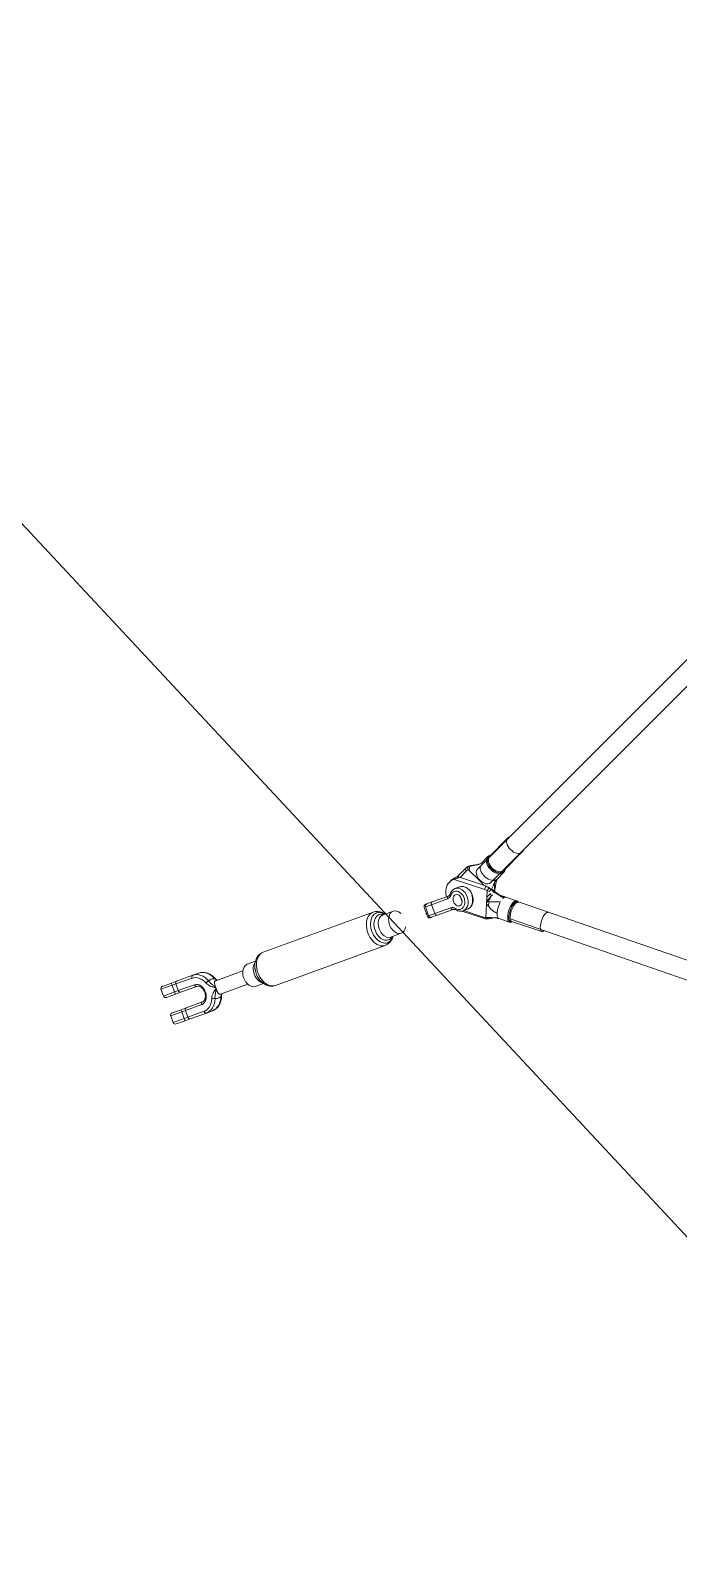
# Model space of a CAD drawing. Header units: millimetres. Extents: x -71377 to 516042, y -145869 to 441446.
# Drawn here: x 212327 to 212877, y 136242 to 137527 of the extents above; entities that cross this region are included whole.
import ezdxf

# ---------------------------------------------------------------- set-up
doc = ezdxf.new("R2010")
doc.units = ezdxf.units.MM
doc.header["$LTSCALE"] = 1000
doc.linetypes.add('_점선_M_', pattern=[3, 1.5, -1.5])
for name, color, linetype, lineweight in [('04', 4, 'Continuous', 5), ('09_HID', 9, '_점선_M_', 5), ('A-fnsh', 5, 'Continuous', 5), ('조경라인_dwg', 8, 'Continuous', 5)]:
    doc.layers.add(name, color=color, linetype=linetype, lineweight=lineweight)

# ---------------------------------------------------------------- blocks, each defined once
blk = doc.blocks.new('조경라인_dwg_A$C4b4f5580-7862184-지반층 배치도')
at = {"layer": '04'}
for p, q in [((-4204.7, -2067.6), (-4400.1, -2263)), ((-4388.8, -2274.3), (-4193.4, -2078.9)), ((-4374.3, -2236.5), (-4389.6, -2252.1)), ((-4391.3, -2252.4), (-4396.7, -2257.9)), ((-4377.5, -2264), (-4362.2, -2248.4)), ((-4422, -2272.2), (-4423.8, -2274.1)), ((-4394, -2280.3), (-4420, -2271.7)), ((-4410, -2262.2), (-4417.3, -2269.6)), ((-4392.4, -2277.4), (-4416.2, -2269.6)), ((-4409.5, -2264.5), (-4414.9, -2270)), ((-4383.1, -2271.2), (-4377.7, -2265.7)), ((-4415.3, -2278.1), (-4419.2, -2279.5)), ((-4392.3, -2289.8), (-4387.4, -2284.9)), ((-4389.6, -2284.2), (-4392.1, -2286.7)), ((-4367.1, -2289.8), (-4376.2, -2286.8)), ((-4488.6, -2299.5), (-4581.8, -2333.4)), ((-4471.6, -2298.6), (-4480.6, -2301.9)), ((-4439.1, -2293.2), (-4425.4, -2288.2)), ((-4422.7, -2295.7), (-4436.4, -2300.7)), ((-4413.4, -2298.6), (-4395.1, -2304.7)), ((-4412.3, -2298.3), (-4408.5, -2296.9)), ((-4395.4, -2303.7), (-4412, -2298.2)), ((-4390.6, -2290.8), (-4390.8, -2294.3)), ((-4073.4, -2391.7), (-4366.2, -2290.4)), ((-4382.1, -2304.9), (-4373, -2307.9)), ((-4371.6, -2305.5), (-4078.7, -2406.8)), ((-4371.2, -2307.4), (-4345.5, -2315.9)), ((-4473.7, -2320.7), (-4464.8, -2317.4)), ((-4571.5, -2361.6), (-4478.3, -2327.7)), ((-4599.1, -2349.2), (-4622.1, -2357.6)), ((-4588.4, -2341.1), (-4595.3, -2343.6)), ((-4588.8, -2346.3), (-4588.8, -2347.2)), ((-4642.1, -2355.4), (-4655.8, -2360.3)), ((-4618, -2368.9), (-4594.9, -2360.5)), ((-4588.5, -2362.4), (-4581.5, -2359.9)), ((-4585.7, -2355.5), (-4585.2, -2356.2)), ((-4633.9, -2377.9), (-4647.6, -2382.9)), ((-4645.6, -2388.5), (-4631.9, -2383.5))]:
    blk.add_line(p, q, dxfattribs=at)
at = {"layer": '04', "flags": 128}
for points in [[(-4407.8, -2263.5), (-4398.2, -2273), (-4394.5, -2276.8)], [(-4424.8, -2285.8), (-4438.5, -2290.8), (-4443.1, -2292.5)], [(-4391.8, -2281.4), (-4392.5, -2292.7), (-4393.1, -2304)], [(-4441.5, -2302.6), (-4436.4, -2300.7), (-4439.1, -2293.2), (-4444.3, -2295), (-4441.5, -2302.6)], [(-4439, -2303.8), (-4434.4, -2302.1), (-4420.7, -2297.1)], [(-4636.5, -2351.2), (-4641.6, -2353), (-4655.2, -2358), (-4659.7, -2359.6), (-4667.3, -2362.4)], [(-4659, -2361.5), (-4668.5, -2364.9), (-4666.4, -2370.6), (-4657, -2367.1), (-4659, -2361.5), (-4657.3, -2360.9), (-4655.8, -2360.3), (-4653.8, -2366), (-4640.1, -2361)], [(-4638.1, -2362.4), (-4651.8, -2367.4), (-4656.3, -2369), (-4663.8, -2371.8)], [(-4659.1, -2384.9), (-4651.5, -2382.2), (-4647, -2380.5), (-4633.4, -2375.6)], [(-4657, -2367.1), (-4655.3, -2366.5), (-4653.8, -2366)], [(-4648.8, -2389.7), (-4647.1, -2389.1), (-4645.6, -2388.5), (-4647.6, -2382.9), (-4649.1, -2383.4), (-4650.8, -2384.1), (-4660.2, -2387.5), (-4658.2, -2393.1), (-4648.8, -2389.7), (-4650.8, -2384.1)], [(-4624.8, -2383.1), (-4629.9, -2385), (-4643.6, -2389.9), (-4648.1, -2391.6), (-4655.6, -2394.3)]]:
    blk.add_lwpolyline(points, dxfattribs=at)
at = {"layer": '04'}
for centre, start, end in [((-4442.4, -2294.4), 109.9757, 199.9968), ((-4439.6, -2301.9), 199.9994, 290.0042), ((-4666.6, -2364.2), 109.998, 199.9914), ((-4664.5, -2369.9), 200.0113, 289.9893), ((-4658.4, -2386.8), 109.9856, 199.9993), ((-4656.3, -2392.4), 200.0001, 290.0017)]:
    blk.add_arc(centre, 2, start, end, dxfattribs=at)
for centre, major_axis, ratio, start_param, end_param in [((-4368.2, -2242.5), (-6.07, 5.96), 0.656117, 5.932675, 6.277174), ((-4368.2, -2242.5), (-6.07, 5.96), 0.656117, 0.000035, 3.135581), ((-4368.2, -2242.5), (-6.07, 5.96), 0.656117, 3.141628, 3.480239), ((-4405.7, -2262.3), (-0.09, 2), 0.650182, 0.468663, 2.004274), ((-4405.5, -2262.1), (-0.34, 1.97), 0.466077, 6.283181, 6.667747), ((-4384.5, -2259), (-6.78, 6.66), 0.656117, 0.000035, 1.564785), ((-4384, -2258.5), (-6.42, 6.31), 0.656117, 6.277174, 7.84797), ((-4383.6, -2258.1), (-6.07, 5.96), 0.656117, 0.000035, 3.135581), ((-4384, -2258.5), (-6.42, 6.31), 0.656117, 5.948432, 6.277174), ((-4411.5, -2286.4), (-12.4, 12.4), 0.754646, 6.283169, 7.205191), ((-4411.5, -2286.4), (-12.4, 12.4), 0.754646, 5.944989, 6.283169), ((-4409.6, -2284.6), (-12.4, 12.4), 0.754646, 5.944989, 6.283169), ((-4408.6, -2263.6), (-1.43, 1.4), 0.656117, 0.000035, 0.779387), ((-4408.6, -2263.6), (-1.43, 1.4), 0.656117, 0.779387, 1.564785), ((-4394.4, -2268.7), (-5.66, 5.66), 0.656132, 0, 3.141593), ((-4396.6, -2282), (-3.42, 9.4), 0.7354, 6.036417, 6.130835), ((-4389.9, -2264.5), (-6.78, 6.66), 0.656117, 0.575152, 1.265897), ((-4389.9, -2264.5), (-6.78, 6.66), 0.656117, 1.265897, 1.564785), ((-4389.9, -2264.5), (-6.78, 6.66), 0.656117, 1.564785, 1.863673), ((-4389.9, -2264.5), (-6.78, 6.66), 0.656117, 1.863673, 2.554418), ((-4384.5, -2259), (-6.78, 6.66), 0.656117, 1.564785, 3.135581), ((-4384, -2258.5), (-6.42, 6.31), 0.656117, 1.564785, 3.135581), ((-4389.9, -2264.5), (-6.78, 6.66), 0.656117, 2.554418, 2.641653), ((-4389.9, -2264.5), (-6.78, 6.66), 0.656117, 2.641653, 2.910871), ((-4389.9, -2264.5), (-6.78, 6.66), 0.656117, 2.910871, 3.085523), ((-4389.9, -2264.5), (-6.78, 6.66), 0.656117, 3.085523, 3.135581), ((-4384, -2258.5), (-6.42, 6.31), 0.656117, 3.135581, 3.476509), ((-4424.2, -2287.7), (-0.68, 1.88), 0.677633, 0.785398, 1.570796), ((-4424.2, -2287.7), (-0.68, 1.88), 0.677633, 0, 0.785398), ((-4427.8, -2281.6), (-2.39, 6.58), 0.7354, 3.141593, 3.889177), ((-4421.5, -2284.8), (-1.9, 0.63), 0.496931, 6.283073, 7.29433), ((-4417, -2289.4), (-2.74, 7.52), 0.7354, 2.394008, 7.03077), ((-4417, -2289.4), (-1.71, 4.7), 0.7354, 0, 3.141593), ((-4415.7, -2288.9), (-3.42, 9.4), 0.7354, 4.712389, 6.283139), ((-4417, -2289.4), (-1.71, 4.7), 0.7354, 3.141593, 6.283185), ((-4410.6, -2287.1), (-1.71, 4.7), 0.7354, 1.171637, 1.969955), ((-4415.7, -2288.9), (-3.42, 9.4), 0.7354, 3.141639, 4.712389), ((-4411.9, -2287.5), (-3.42, 9.4), 0.7354, 3.141639, 4.712389), ((-4393.1, -2279.3), (0.63, 1.9), 0.364555, 1.411331, 2.196729), ((-4393.1, -2279.3), (0.63, 1.9), 0.364555, 0.625932, 1.411331), ((-4393.1, -2279.3), (0.63, 1.9), 0.364555, 0, 0.625932), ((-4396.6, -2282), (-3.42, 9.4), 0.7354, 3.271864, 3.934826), ((-4389.5, -2281.6), (1.48, 1.34), 0.118666, 0.728676, 2.264287), ((-4388.7, -2283.3), (-1.43, 1.4), 0.656117, 1.564785, 2.350183), ((-4388.7, -2283.3), (-1.43, 1.4), 0.656117, 2.350183, 2.961484), ((-4389.3, -2281.4), (1.25, 1.56), 0.065439, 5.573888, 6.283088), ((-4387.4, -2280.3), (-2, 0.06), 0.645489, 1.530171, 1.72933), ((-4387.4, -2280.3), (-2, 0.06), 0.645489, 2.241588, 2.664187), ((-4387.2, -2280.1), (-1.98, 0.31), 0.461384, 2.748717, 3.14164), ((-4379.1, -2295.9), (2.97, 9.02), 0.364555, 0.132004, 0.401221), ((-4379.1, -2295.9), (2.97, 9.02), 0.364555, 0.044769, 0.132004), ((-4379.1, -2295.9), (2.97, 9.02), 0.364555, 0.00005, 0.044769), ((-4483.5, -2313.6), (-5.1, 14.1), 0.677633, 0, 3.141593), ((-4481, -2312.7), (-4.6, 12.7), 0.677633, 5.543665, 6.283185), ((-4468.2, -2308), (-3.42, 9.4), 0.677633, 0, 3.141593), ((-4468.2, -2308), (-3.42, 9.4), 0.677633, 5.355885, 6.283185), ((-4437.8, -2292.7), (-0.68, 1.88), 0.677633, 0.785398, 1.570796), ((-4437.8, -2292.7), (-0.68, 1.88), 0.677633, 0, 0.785398), ((-4420.3, -2302.3), (-2.39, 6.58), 0.7354, 5.535601, 6.283185), ((-4421.4, -2295.2), (-0.68, 1.88), 0.677633, 1.570796, 2.356194), ((-4421.4, -2295.2), (-0.68, 1.88), 0.677633, 2.356194, 3.141593), ((-4417.5, -2295.8), (1.05, 1.7), 0.496931, 2.130448, 3.141705), ((-4379.1, -2295.9), (2.97, 9.02), 0.364555, 1.897841, 2.196729), ((-4379.1, -2295.9), (2.97, 9.02), 0.364555, 1.207096, 1.897841), ((-4379.1, -2295.9), (2.97, 9.02), 0.364555, 0.575874, 0.625932), ((-4379.1, -2295.9), (2.97, 9.02), 0.364555, 0.401221, 0.575874), ((-4370.1, -2298.9), (2.97, 9.02), 0.364555, 0.625932, 2.196729), ((-4369.3, -2299.1), (2.82, 8.55), 0.364555, 0.625932, 2.196729), ((-4368.5, -2299.4), (2.66, 8.07), 0.364555, 0.625932, 3.141593), ((-4370.1, -2298.9), (2.97, 9.02), 0.364555, 0, 0.625932), ((-4369.3, -2299.1), (2.82, 8.55), 0.364555, 5.948244, 6.909118), ((-4368.5, -2299.4), (2.66, 8.07), 0.364555, 0, 0.625932), ((-4342.9, -2307.8), (2.66, 8.07), 0.364555, 0, 0.625932), ((-4481, -2312.7), (-4.6, 12.7), 0.677633, 0, 3.141593), ((-4479.6, -2312.2), (-3.9, 10.8), 0.677633, 0, 3.141593), ((-4477.1, -2311.3), (-3.42, 9.4), 0.677633, 0, 3.141593), ((-4479.6, -2312.2), (-3.9, 10.8), 0.677633, 5.772191, 6.283185), ((-4468.2, -2308), (-3.42, 9.4), 0.677633, 3.141593, 4.068893), ((-4435.1, -2300.2), (-0.68, 1.88), 0.677633, 1.570796, 2.356194), ((-4435.1, -2300.2), (-0.68, 1.88), 0.677633, 2.356194, 3.141593), ((-4394.5, -2302.8), (0.63, 1.9), 0.364555, 2.196729, 2.982127), ((-4394.5, -2302.8), (0.63, 1.9), 0.364555, 2.982127, 3.141593), ((-4390.8, -2303.1), (-0.35, 1.97), 0.683053, 1.985374, 3.141619), ((-4379.1, -2295.9), (2.97, 9.02), 0.364555, 2.196729, 2.495617), ((-4379.1, -2295.9), (2.97, 9.02), 0.364555, 2.495617, 3.141525), ((-4370.1, -2298.9), (2.97, 9.02), 0.364555, 2.196729, 3.141593), ((-4369.3, -2299.1), (2.82, 8.55), 0.364555, 2.196729, 3.476266), ((-4342.9, -2307.8), (2.66, 8.07), 0.364555, 0.625932, 3.141593), ((-4481, -2312.7), (-4.6, 12.7), 0.677633, 3.141593, 3.881113), ((-4479.6, -2312.2), (-3.9, 10.8), 0.677633, 3.141593, 3.652587), ((-4342.9, -2307.8), (2.66, 8.07), 0.364555, 3.141593, 3.707299), ((-4576.7, -2347.5), (-5.1, 14.1), 0.677633, 0, 3.141593), ((-4630.7, -2367.1), (-5.8, 16), 0.7354, 5.196894, 6.283185), ((-4591.9, -2353), (-3.42, 9.4), 0.677633, 0, 3.141593), ((-4583, -2349.8), (-3.42, 9.4), 0.677633, 0.398195, 2.743398), ((-4579.1, -2348.4), (-4.6, 12.7), 0.677633, 1.171997, 1.969595), ((-4580.5, -2348.9), (-3.9, 10.8), 0.677633, 1.171997, 1.969595), ((-4659, -2361.5), (-0.68, 1.88), 0.003045, 4.712389, 6.283185), ((-4654.6, -2359.9), (-0.68, 1.88), 0.677633, 0.785398, 1.570796), ((-4654.6, -2359.9), (-0.68, 1.88), 0.677633, 0, 0.785398), ((-4640.9, -2354.9), (-0.68, 1.88), 0.677633, 0.785398, 1.570796), ((-4640.9, -2354.9), (-0.68, 1.88), 0.677633, 0, 0.785398), ((-4637, -2369.5), (-5.1, 14.1), 0.7354, 5.196894, 6.283185), ((-4635.7, -2369), (-5.8, 16), 0.7354, 5.196894, 6.283185), ((-4637, -2369.5), (-3.08, 8.46), 0.7354, 3.141593, 6.283185), ((-4638.8, -2360.5), (-0.68, 1.88), 0.677633, 1.570796, 2.356194), ((-4638.8, -2360.5), (-0.68, 1.88), 0.677633, 2.356194, 3.141593), ((-4629, -2359.1), (1.51, 1.32), 0.315622, 0.684058, 2.254854), ((-4623.9, -2357.2), (1.51, 1.32), 0.315622, 6.283175, 6.967243), ((-4657, -2367.1), (-0.68, 1.88), 0.003045, 3.141593, 4.712389), ((-4652.5, -2365.5), (-0.68, 1.88), 0.677633, 1.570796, 2.356194), ((-4652.5, -2365.5), (-0.68, 1.88), 0.677633, 2.356194, 3.141593), ((-4632.7, -2377.4), (-0.68, 1.88), 0.677633, 0.785398, 1.570796), ((-4632.7, -2377.4), (-0.68, 1.88), 0.677633, 0, 0.785398), ((-4637, -2369.5), (-5.1, 14.1), 0.7354, 3.141593, 4.227884), ((-4635.7, -2369), (-5.8, 16), 0.7354, 3.141593, 4.227884), ((-4624.2, -2372.2), (-2, 0.04), 0.315622, 0.886738, 2.457535), ((-4630.7, -2367.1), (-5.8, 16), 0.7354, 3.141593, 4.227884), ((-4619.1, -2370.4), (-2, 0.04), 0.315622, 2.457535, 3.141603), ((-4650.8, -2384.1), (-0.68, 1.88), 0.003045, 4.712389, 6.283185), ((-4648.8, -2389.7), (-0.68, 1.88), 0.003045, 3.141593, 4.712389), ((-4646.4, -2382.4), (-0.68, 1.88), 0.677633, 0.785398, 1.570796), ((-4646.4, -2382.4), (-0.68, 1.88), 0.677633, 0, 0.785398), ((-4644.3, -2388.1), (-0.68, 1.88), 0.677633, 1.570796, 2.356194), ((-4644.3, -2388.1), (-0.68, 1.88), 0.677633, 2.356194, 3.141593), ((-4630.6, -2383.1), (-0.68, 1.88), 0.677633, 1.570796, 2.356194), ((-4630.6, -2383.1), (-0.68, 1.88), 0.677633, 2.356194, 3.141593)]:
    blk.add_ellipse(centre, major_axis=major_axis, ratio=ratio, start_param=start_param, end_param=end_param, dxfattribs=at)
for points, knots in [([(-4410, -2262.2), (-4409.5, -2261.7), (-4409, -2261.3), (-4407.7, -2260.7), (-4407, -2260.5), (-4406.2, -2260.4)], [0, 0, 0, 0, 0.5, 0.5, 1, 1, 1, 1]), ([(-4407.6, -2260.6), (-4408, -2260.8), (-4408.5, -2261), (-4409.3, -2261.5), (-4409.7, -2261.8), (-4410, -2262.1)], [0, 0, 0, 0, 0.5, 0.5, 1, 1, 1, 1]), ([(-4407.9, -2260.8), (-4407.9, -2260.8), (-4407.9, -2260.9), (-4408.1, -2261.1), (-4408.2, -2261.4), (-4408.3, -2261.7), (-4408.3, -2262.2), (-4408.3, -2262.5), (-4408.1, -2263), (-4408, -2263.2), (-4407.9, -2263.4)], [0, 0, 0, 0, 0.0625, 0.125, 0.25, 0.5, 0.5, 0.75, 0.75, 1, 1, 1, 1]), ([(-4406.1, -2260.3), (-4405.3, -2260.2), (-4404, -2260), (-4402.3, -2259.7), (-4401.1, -2259.4), (-4399.9, -2259.2), (-4398.5, -2258.8), (-4397.5, -2258.4), (-4396.9, -2258.1)], [0, 0, 0, 0, 0.25, 0.375, 0.5, 0.625, 0.75, 1, 1, 1, 1]), ([(-4396.9, -2258.1), (-4397.4, -2258.3), (-4397.8, -2258.5), (-4398.8, -2258.8), (-4399.7, -2259.1), (-4401.1, -2259.3), (-4401.9, -2259.5), (-4402.5, -2259.6), (-4402.9, -2259.6), (-4403.2, -2259.7), (-4403.6, -2259.8), (-4403.8, -2259.8), (-4404.1, -2259.8), (-4404.6, -2259.9), (-4405, -2260), (-4405.4, -2260), (-4405.6, -2260.1), (-4405.8, -2260.1)], [0, 0, 0, 0, 0.1875, 0.1875, 0.375, 0.5, 0.625, 0.625, 0.6875, 0.75, 0.75, 0.78125, 0.8125, 0.875, 0.9375, 0.9375, 1, 1, 1, 1]), ([(-4388.5, -2250.9), (-4389.2, -2251.1), (-4389.8, -2251.3), (-4390.7, -2251.8), (-4391, -2252.1), (-4391.3, -2252.4)], [0, 0, 0, 0, 0.625, 0.625, 1, 1, 1, 1]), ([(-4418.2, -2269.8), (-4417.8, -2269.7), (-4417.2, -2269.5), (-4416.6, -2269.5), (-4416.4, -2269.6), (-4416.2, -2269.6), (-4416.2, -2269.6)], [0, 0, 0, 0, 0.5, 0.75, 0.875, 1, 1, 1, 1]), ([(-4417.7, -2270.9), (-4417.7, -2270.8), (-4417.5, -2270.8), (-4417.2, -2270.7), (-4416.8, -2270.5), (-4416.3, -2270.3), (-4416.1, -2270.1), (-4416, -2270.1)], [0, 0, 0, 0, 0.125, 0.25, 0.5, 0.75, 1, 1, 1, 1]), ([(-4416.2, -2269.6), (-4416, -2269.6), (-4415.8, -2269.8), (-4415.9, -2270), (-4416, -2270.1)], [0, 0, 0, 0, 0.625, 1, 1, 1, 1]), ([(-4384.3, -2272), (-4384.7, -2272.4), (-4385.1, -2273.1), (-4385.7, -2274.4), (-4386, -2275.3), (-4386.3, -2276), (-4386.7, -2276.8), (-4387, -2277.4), (-4387.3, -2278.2), (-4387.7, -2278.9), (-4387.9, -2279.6), (-4388, -2279.9)], [0, 0, 0, 0, 0.25, 0.375, 0.5, 0.5625, 0.625, 0.75, 0.75, 0.875, 1, 1, 1, 1]), ([(-4385.7, -2281), (-4385.7, -2280.5), (-4385.7, -2279.6), (-4385.7, -2277.9), (-4385.7, -2276.2), (-4385.6, -2274.7), (-4385.2, -2273.4), (-4384.7, -2272.5), (-4384.3, -2272)], [0, 0, 0, 0, 0.125, 0.25, 0.5, 0.625, 0.75, 1, 1, 1, 1]), ([(-4383.2, -2271.3), (-4383.3, -2271.4), (-4383.4, -2271.6), (-4383.6, -2271.9), (-4383.7, -2272.2), (-4383.9, -2272.8), (-4384, -2273.3), (-4384.2, -2273.8), (-4384.4, -2274.6), (-4384.6, -2276), (-4384.9, -2278), (-4385.1, -2279.6), (-4385.3, -2280.4)], [0, 0, 0, 0, 0.0625, 0.0625, 0.125, 0.1875, 0.25, 0.3125, 0.375, 0.5, 0.75, 1, 1, 1, 1]), ([(-4377.7, -2265.7), (-4377.3, -2265.3), (-4377, -2264.9), (-4376.6, -2263.9), (-4376.4, -2263.4), (-4376.3, -2262.9)], [0, 0, 0, 0, 0.5, 0.5, 1, 1, 1, 1]), ([(-4423.4, -2284.1), (-4423.4, -2284.2), (-4423.5, -2284.3), (-4423.5, -2284.5), (-4423.6, -2284.6), (-4423.7, -2284.8), (-4423.8, -2285.1), (-4424.1, -2285.3), (-4424.1, -2285.4), (-4424.3, -2285.5), (-4424.4, -2285.6), (-4424.6, -2285.7), (-4424.7, -2285.8), (-4424.8, -2285.8), (-4424.8, -2285.8)], [0, 0, 0, 0, 0.125, 0.125, 0.25, 0.25, 0.5, 0.5625, 0.625, 0.625, 0.75, 0.90625, 0.90625, 1, 1, 1, 1]), ([(-4419.2, -2279.5), (-4419.5, -2279.7), (-4419.9, -2279.8), (-4420.8, -2280.4), (-4421.3, -2280.8), (-4422.1, -2281.7), (-4422.8, -2282.6), (-4423.2, -2283.6), (-4423.4, -2284.1)], [0, 0, 0, 0, 0.1875, 0.1875, 0.5, 0.5, 0.75, 1, 1, 1, 1]), ([(-4408.5, -2296.9), (-4407.7, -2296.6), (-4407, -2296.2), (-4405.8, -2295.1), (-4404.9, -2294), (-4404.2, -2292.2), (-4403.8, -2290.4), (-4403.7, -2288.6), (-4403.9, -2286.7), (-4404.5, -2284.8), (-4405.3, -2283.1), (-4406.3, -2281.5), (-4407.5, -2280.1), (-4408.9, -2279), (-4410, -2278.5), (-4411, -2278), (-4412.1, -2277.8), (-4413.2, -2277.7), (-4414.3, -2277.8), (-4414.8, -2277.9), (-4415.3, -2278.1)], [0, 0, 0, 0, 0.09375, 0.09375, 0.1875, 0.25, 0.3125, 0.375, 0.4375, 0.5, 0.5625, 0.625, 0.6875, 0.75, 0.8125, 0.8125, 0.875, 0.9375, 0.9375, 1, 1, 1, 1]), ([(-4393, -2277.7), (-4392.4, -2277.8), (-4391.9, -2278), (-4391, -2278.5), (-4390.5, -2278.8), (-4390, -2279.1)], [0, 0, 0, 0, 0.5, 0.5, 1, 1, 1, 1]), ([(-4393, -2277.7), (-4392.1, -2277.9), (-4391.3, -2278.3), (-4389.8, -2279.2), (-4389.1, -2279.8), (-4388.4, -2280.4)], [0, 0, 0, 0, 0.5, 0.5, 1, 1, 1, 1]), ([(-4393, -2277.7), (-4392.4, -2277.8), (-4391.9, -2278), (-4391, -2278.5), (-4390.5, -2278.8), (-4390, -2279.1)], [0, 0, 0, 0, 0.5, 0.5, 1, 1, 1, 1]), ([(-4392.3, -2291), (-4391.9, -2290.7), (-4391.5, -2290.5), (-4390.8, -2289.8), (-4390.1, -2289.1), (-4389.3, -2287.8), (-4389, -2286.8), (-4388.8, -2286.3)], [0, 0, 0, 0, 0.25, 0.25, 0.5, 0.75, 1, 1, 1, 1]), ([(-4390, -2279.1), (-4390.1, -2279.1), (-4390.1, -2279.2), (-4390.3, -2279.3), (-4390.6, -2279.6), (-4390.8, -2279.9), (-4391.1, -2280.3), (-4391.3, -2280.5), (-4391.5, -2281), (-4391.7, -2281.2), (-4391.8, -2281.3)], [0, 0, 0, 0, 0.0625, 0.125, 0.25, 0.5, 0.5, 0.75, 0.75, 1, 1, 1, 1]), ([(-4390, -2279.1), (-4390, -2279.1), (-4389.9, -2279), (-4389.9, -2278.9), (-4389.7, -2278.8), (-4389.7, -2278.8), (-4389.7, -2278.8)], [0, 0, 0, 0, 0.125, 0.25, 0.5, 1, 1, 1, 1]), ([(-4388.3, -2280.3), (-4387.9, -2280.7), (-4386.9, -2281.4), (-4385.1, -2282.8), (-4383.8, -2283.8), (-4382, -2285), (-4380.2, -2286.2), (-4378.6, -2286.9), (-4377.7, -2287.1)], [0, 0, 0, 0, 0.125, 0.25, 0.5, 0.5, 0.75, 1, 1, 1, 1]), ([(-4383.1, -2283.8), (-4383.6, -2283.5), (-4384.2, -2283), (-4384.8, -2282.5), (-4385.2, -2282.2), (-4385.6, -2281.9), (-4385.9, -2281.6), (-4386.1, -2281.5), (-4386.4, -2281.2), (-4386.7, -2281), (-4387.1, -2280.7), (-4387.3, -2280.5), (-4387.7, -2280.2), (-4387.9, -2280), (-4388.1, -2279.9)], [0, 0, 0, 0, 0.25, 0.375, 0.375, 0.5, 0.578125, 0.578125, 0.625, 0.75, 0.75, 0.875, 0.875, 1, 1, 1, 1]), ([(-4376.2, -2286.8), (-4376.4, -2286.8), (-4376.6, -2286.7), (-4377.1, -2286.5), (-4377.2, -2286.5), (-4377.5, -2286.4), (-4377.8, -2286.3), (-4378.2, -2286.1), (-4378.6, -2286), (-4379.2, -2285.8), (-4379.6, -2285.6), (-4380.6, -2285.2), (-4381.3, -2284.9), (-4382.1, -2284.5), (-4382.6, -2284.1), (-4382.9, -2284), (-4383.1, -2283.8)], [0, 0, 0, 0, 0.140625, 0.140625, 0.1875, 0.1875, 0.25, 0.3125, 0.375, 0.375, 0.5625, 0.5625, 0.75, 0.875, 0.875, 1, 1, 1, 1]), ([(-4377.7, -2287.1), (-4378.1, -2287), (-4379, -2286.7), (-4380.3, -2286), (-4381.2, -2285.3), (-4382, -2284.7), (-4382.5, -2284.3), (-4382.9, -2283.9)], [0, 0, 0, 0, 0.25, 0.5, 0.75, 0.75, 1, 1, 1, 1]), ([(-4478.6, -2301.1), (-4479.5, -2300.5), (-4480.5, -2299.9), (-4482.2, -2299.3), (-4482.8, -2299.2), (-4484.5, -2298.9), (-4485.6, -2298.8), (-4487.3, -2299.1), (-4488, -2299.2), (-4488.6, -2299.5)], [0, 0, 0, 0, 0.3125, 0.3125, 0.5, 0.5, 0.8125, 0.8125, 1, 1, 1, 1]), ([(-4444.2, -2292.9), (-4444.4, -2293), (-4444.6, -2293.1), (-4445, -2293.4), (-4445.1, -2293.6), (-4445.4, -2294.1), (-4445.4, -2294.6), (-4445.2, -2295.4), (-4445.2, -2295.7), (-4445, -2296.3), (-4444.7, -2297), (-4444.5, -2297.7), (-4444.2, -2298.4), (-4444, -2298.8), (-4443.8, -2299.5), (-4443.6, -2300.1), (-4443.3, -2300.8), (-4443.1, -2301.5), (-4442.9, -2302), (-4442.7, -2302.6), (-4442.4, -2303.2), (-4442.1, -2303.6), (-4441.8, -2303.9), (-4441.4, -2304.2), (-4441, -2304.3), (-4440.6, -2304.3), (-4440.3, -2304.2), (-4440.1, -2304.2)], [0, 0, 0, 0, 0.0625, 0.0625, 0.125, 0.125, 0.25, 0.25, 0.3125, 0.3125, 0.375, 0.4375, 0.4375, 0.5, 0.5, 0.5625, 0.59375, 0.625, 0.6875, 0.6875, 0.75, 0.8125, 0.8125, 0.875, 0.9375, 0.9375, 1, 1, 1, 1]), ([(-4444.2, -2292.9), (-4444.3, -2292.9), (-4444.4, -2293), (-4444.4, -2293.3), (-4444.3, -2293.5), (-4444.2, -2293.5)], [0, 0, 0, 0, 0.375, 0.75, 1, 1, 1, 1]), ([(-4443.1, -2292.5), (-4443.3, -2292.5), (-4443.5, -2292.6), (-4443.9, -2292.8), (-4444.1, -2292.8), (-4444.2, -2292.9)], [0, 0, 0, 0, 0.5, 0.5, 1, 1, 1, 1]), ([(-4420.7, -2297.1), (-4420.6, -2297.1), (-4420.3, -2297), (-4420, -2297), (-4419.6, -2297.1), (-4419.2, -2297.1), (-4418.8, -2297.4), (-4418.5, -2297.5)], [0, 0, 0, 0, 0.25, 0.5, 0.5, 0.75, 1, 1, 1, 1]), ([(-4418.5, -2297.5), (-4418.1, -2297.8), (-4417, -2298.3), (-4415.7, -2298.6), (-4414.6, -2298.7), (-4413.6, -2298.7), (-4412.8, -2298.5), (-4412.3, -2298.3)], [0, 0, 0, 0, 0.25, 0.5, 0.625, 0.75, 1, 1, 1, 1]), ([(-4383.6, -2300.3), (-4384.1, -2300.1), (-4384.9, -2299.7), (-4385.9, -2299.2), (-4386.7, -2298.6), (-4387.7, -2297.9), (-4389.7, -2295.8), (-4391, -2294), (-4392.5, -2292.7)], [0, 0, 0, 0, 0.125, 0.1875, 0.25, 0.375, 0.5, 1, 1, 1, 1]), ([(-4365.6, -2291.4), (-4365.7, -2291), (-4366, -2290.6), (-4366.4, -2290.2), (-4366.6, -2290), (-4366.9, -2289.9), (-4367.1, -2289.8)], [0, 0, 0, 0, 0.5625, 0.5625, 0.75, 1, 1, 1, 1]), ([(-4440.5, -2303.7), (-4440.5, -2303.8), (-4440.5, -2303.9), (-4440.4, -2304.1), (-4440.3, -2304.2), (-4440.1, -2304.2), (-4440.1, -2304.2)], [0, 0, 0, 0, 0.375, 0.375, 0.75, 1, 1, 1, 1]), ([(-4440.1, -2304.2), (-4440, -2304.1), (-4439.8, -2304), (-4439.4, -2303.9), (-4439.2, -2303.8), (-4439, -2303.8)], [0, 0, 0, 0, 0.5, 0.5, 1, 1, 1, 1]), ([(-4392.2, -2305.1), (-4392.4, -2305.1), (-4392.7, -2305), (-4393, -2304.5), (-4393.1, -2304.2), (-4393.1, -2304.1)], [0, 0, 0, 0, 0.5, 0.75, 1, 1, 1, 1]), ([(-4384.9, -2304.1), (-4385.2, -2304.2), (-4385.8, -2304.2), (-4386.8, -2304.2), (-4387.9, -2304.2), (-4388.7, -2304.1), (-4389.5, -2304.1), (-4390.5, -2304.1), (-4391.4, -2304.1), (-4391.9, -2304.1)], [0, 0, 0, 0, 0.125, 0.25, 0.375, 0.5625, 0.5625, 0.75, 1, 1, 1, 1]), ([(-4390.5, -2305.1), (-4390, -2305), (-4389.3, -2304.8), (-4388.6, -2304.7), (-4388.3, -2304.6), (-4388.2, -2304.6), (-4387.8, -2304.5), (-4387.6, -2304.5), (-4387, -2304.4), (-4386.2, -2304.3), (-4385.4, -2304.2), (-4384.9, -2304.1)], [0, 0, 0, 0, 0.25, 0.375, 0.375, 0.4375, 0.4375, 0.5625, 0.5625, 0.75, 1, 1, 1, 1]), ([(-4384.9, -2304.1), (-4384.9, -2304.1), (-4384.9, -2304.1), (-4384.8, -2304.1), (-4384.7, -2304.1), (-4384.6, -2304.2), (-4384.4, -2304.2), (-4384.1, -2304.3), (-4383.7, -2304.4), (-4383.3, -2304.5), (-4382.9, -2304.6), (-4382.4, -2304.8), (-4382.1, -2304.9)], [0, 0, 0, 0, 0.125, 0.25, 0.375, 0.46875, 0.46875, 0.625, 0.75, 0.75, 0.875, 1, 1, 1, 1]), ([(-4373, -2307.9), (-4372.7, -2308), (-4372.1, -2308), (-4371.5, -2307.8), (-4371.1, -2307.7), (-4371, -2307.6), (-4370.9, -2307.5)], [0, 0, 0, 0, 0.5, 0.75, 0.875, 1, 1, 1, 1]), ([(-4478.3, -2327.7), (-4477.9, -2327.5), (-4477.5, -2327.3), (-4476.8, -2326.9), (-4476.4, -2326.7), (-4475.3, -2325.9), (-4474.2, -2324.9), (-4473.3, -2323.6), (-4472.4, -2322.1), (-4472, -2321), (-4471.7, -2319.9)], [0, 0, 0, 0, 0.125, 0.125, 0.25, 0.25, 0.5, 0.6875, 0.6875, 1, 1, 1, 1]), ([(-4581.8, -2333.4), (-4582.5, -2333.7), (-4583.2, -2334), (-4584.3, -2334.7), (-4585.2, -2335.4), (-4586.4, -2336.7), (-4587.8, -2338.9), (-4588.6, -2341.5), (-4588.9, -2344.2), (-4588.9, -2345.6), (-4588.8, -2346.3)], [0, 0, 0, 0, 0.15625, 0.15625, 0.25, 0.375, 0.5, 0.75, 0.875, 1, 1, 1, 1]), ([(-4636.5, -2351.2), (-4635, -2350.6), (-4633.5, -2350.4), (-4631, -2350.7), (-4629.1, -2351.1), (-4627.3, -2352), (-4625.5, -2353), (-4624.1, -2354.1), (-4622.8, -2355.4), (-4622.4, -2355.9)], [0, 0, 0, 0, 0.3125, 0.3125, 0.5, 0.6875, 0.6875, 0.875, 1, 1, 1, 1]), ([(-4633.4, -2375.6), (-4633.1, -2375.5), (-4632.9, -2375.4), (-4632.4, -2375.1), (-4632.1, -2374.8), (-4631.7, -2374.3), (-4631.4, -2373.7), (-4631.2, -2373.1), (-4630.9, -2372.2), (-4630.9, -2371.7), (-4630.8, -2370.7), (-4630.8, -2369.6), (-4631.1, -2368.1), (-4631.6, -2366.8), (-4632.1, -2365.9), (-4632.6, -2365.1), (-4632.8, -2364.8), (-4633.4, -2364.1), (-4633.8, -2363.7), (-4634.4, -2363.2), (-4635.1, -2362.7), (-4635.9, -2362.4), (-4636.6, -2362.3), (-4636.9, -2362.2), (-4637.5, -2362.2), (-4637.8, -2362.3), (-4638.1, -2362.4)], [0, 0, 0, 0, 0.0625, 0.0625, 0.125, 0.15625, 0.1875, 0.25, 0.28125, 0.34375, 0.34375, 0.4375, 0.5, 0.5625, 0.625, 0.625, 0.6875, 0.6875, 0.75, 0.75, 0.8125, 0.875, 0.875, 0.9375, 0.9375, 1, 1, 1, 1]), ([(-4621.8, -2363.9), (-4622.2, -2363.7), (-4622.9, -2363.4), (-4624, -2363.1), (-4625.1, -2362.7), (-4626.5, -2362.2), (-4627.6, -2361.7), (-4628.6, -2361), (-4629.3, -2360.5), (-4629.9, -2359.9), (-4630.2, -2359.5)], [0, 0, 0, 0, 0.125, 0.25, 0.375, 0.5, 0.75, 0.75, 0.875, 1, 1, 1, 1]), ([(-4628.1, -2357.8), (-4627.9, -2357.5), (-4627.6, -2357.3), (-4627, -2356.8), (-4626.5, -2356.6), (-4625.4, -2356.2), (-4624.8, -2356), (-4623.8, -2355.9), (-4623.4, -2355.9), (-4623, -2355.9)], [0, 0, 0, 0, 0.1875, 0.1875, 0.5, 0.5, 0.8125, 0.8125, 1, 1, 1, 1]), ([(-4628.1, -2357.8), (-4627.9, -2358), (-4627.5, -2358.5), (-4626.8, -2359.2), (-4626.1, -2359.9), (-4625.4, -2360.5), (-4624.6, -2361.2), (-4623.8, -2362), (-4623, -2362.8), (-4622.4, -2363.3), (-4622.1, -2363.6), (-4622, -2363.8), (-4621.9, -2363.9), (-4621.8, -2363.9), (-4621.8, -2363.9)], [0, 0, 0, 0, 0.125, 0.25, 0.375, 0.5, 0.625, 0.75, 0.875, 0.9375, 0.96875, 0.984375, 0.992188, 1, 1, 1, 1]), ([(-4625.5, -2372.7), (-4625.4, -2372.2), (-4625.4, -2371.4), (-4625.2, -2370.5), (-4624.8, -2369.3), (-4624.3, -2368.1), (-4623.3, -2366.4), (-4622.4, -2365.1), (-4622, -2364.3), (-4621.8, -2363.9)], [0, 0, 0, 0, 0.125, 0.25, 0.25, 0.5, 0.6875, 0.875, 1, 1, 1, 1]), ([(-4622.1, -2357.6), (-4622.3, -2357.7), (-4622.8, -2358), (-4623.1, -2358.5), (-4623.2, -2358.9), (-4623.2, -2359.4), (-4623.2, -2359.9), (-4623, -2360.6), (-4622.8, -2361.2), (-4622.5, -2361.9), (-4622.4, -2362.4), (-4622.1, -2363.2), (-4622, -2363.5), (-4621.8, -2363.9)], [0, 0, 0, 0, 0.125, 0.25, 0.375, 0.375, 0.5, 0.625, 0.6875, 0.75, 0.875, 0.875, 1, 1, 1, 1]), ([(-4621.8, -2363.9), (-4621.8, -2363.9), (-4621.8, -2364), (-4621.8, -2364.2), (-4621.9, -2364.6), (-4621.9, -2365.5), (-4622.1, -2366.6), (-4622.2, -2367.8), (-4622.4, -2369), (-4622.5, -2369.8), (-4622.6, -2370.7), (-4622.7, -2371.5), (-4622.7, -2372.3), (-4622.6, -2372.6)], [0, 0, 0, 0, 0.005859, 0.015625, 0.046875, 0.125, 0.25, 0.375, 0.5, 0.6875, 0.6875, 0.875, 1, 1, 1, 1]), ([(-4621.8, -2363.9), (-4621.7, -2364.3), (-4621.5, -2364.7), (-4621.3, -2365.4), (-4621.1, -2365.9), (-4620.8, -2366.6), (-4620.6, -2367.2), (-4620.2, -2367.9), (-4619.9, -2368.3), (-4619.6, -2368.7), (-4619.3, -2368.9), (-4618.7, -2369.1), (-4618.2, -2369), (-4618, -2368.9)], [0, 0, 0, 0, 0.125, 0.125, 0.25, 0.3125, 0.375, 0.5, 0.625, 0.625, 0.75, 0.875, 1, 1, 1, 1]), ([(-4585.2, -2356.2), (-4584.4, -2357.3), (-4583.5, -2358.4), (-4581.4, -2360.1), (-4579.7, -2361.2), (-4576.9, -2362.1), (-4575.3, -2362.2), (-4573.4, -2362.1), (-4572.4, -2361.9), (-4571.5, -2361.6)], [0, 0, 0, 0, 0.25, 0.25, 0.5, 0.625, 0.8125, 0.8125, 1, 1, 1, 1]), ([(-4617.1, -2370.4), (-4617.1, -2371.9), (-4617.3, -2373.3), (-4618, -2376), (-4618.8, -2377.8), (-4619.9, -2379.4), (-4620.7, -2380.4), (-4621.6, -2381.3), (-4622.9, -2382.2), (-4624, -2382.8), (-4624.5, -2383), (-4624.8, -2383.1)], [0, 0, 0, 0, 0.25, 0.25, 0.5, 0.625, 0.625, 0.75, 0.875, 0.9375, 1, 1, 1, 1]), ([(-4617.5, -2370.8), (-4617.9, -2371.1), (-4618.2, -2371.3), (-4619, -2371.9), (-4619.6, -2372.1), (-4620.7, -2372.5), (-4621.2, -2372.7), (-4622, -2372.7), (-4622.3, -2372.7), (-4622.6, -2372.6)], [0, 0, 0, 0, 0.1875, 0.1875, 0.5, 0.5, 0.8125, 0.8125, 1, 1, 1, 1])]:
    blk.add_open_spline(points, degree=3, knots=knots, dxfattribs=at)
for points in [[(-4410, -2262.1), (-4409.7, -2261.9), (-4409, -2261.3), (-4408.3, -2260.9), (-4407.8, -2260.8)], [(-4410, -2262.1), (-4409.7, -2261.9), (-4409, -2261.3), (-4408.3, -2260.9), (-4407.9, -2260.8)], [(-4407.9, -2260.8), (-4407.6, -2260.7), (-4407.1, -2260.6), (-4406.6, -2260.5), (-4406.3, -2260.5)], [(-4407.8, -2260.8), (-4407.3, -2260.6), (-4406.7, -2260.4), (-4406.1, -2260.3)], [(-4407.8, -2260.8), (-4407.8, -2260.8), (-4407.7, -2260.7), (-4407.7, -2260.6), (-4407.6, -2260.6)], [(-4405.8, -2260.1), (-4406.4, -2260.2), (-4407, -2260.4), (-4407.6, -2260.6)], [(-4406.2, -2260.4), (-4406.2, -2260.4), (-4406.2, -2260.3), (-4406.1, -2260.3)], [(-4396.7, -2257.9), (-4396.7, -2257.9), (-4396.8, -2258), (-4396.9, -2258.1), (-4396.9, -2258.1)], [(-4420, -2271.7), (-4419.7, -2271.6), (-4419, -2271.3), (-4418.2, -2271), (-4417.7, -2270.9)], [(-4410, -2262.2), (-4410, -2262.2), (-4410, -2262.2), (-4410, -2262.1)], [(-4410, -2262.2), (-4410, -2262.2), (-4410, -2262.2), (-4410, -2262.1)], [(-4410, -2262.2), (-4410, -2262.2), (-4410, -2262.2), (-4410, -2262.1)], [(-4407.9, -2263.4), (-4408.2, -2263.6), (-4408.8, -2263.9), (-4409.3, -2264.3), (-4409.5, -2264.5)], [(-4407.8, -2263.5), (-4407.9, -2263.5), (-4407.9, -2263.5), (-4407.9, -2263.4)], [(-4398.3, -2272.2), (-4398.5, -2272.2), (-4398.8, -2272.2), (-4399, -2272.3)], [(-4397.9, -2272.6), (-4398, -2272.7), (-4398.1, -2272.9), (-4398.2, -2273)], [(-4383.3, -2271.4), (-4383.3, -2271.5), (-4383.3, -2271.5), (-4383.4, -2271.5)], [(-4383.1, -2271.2), (-4383.2, -2271.2), (-4383.3, -2271.3), (-4383.3, -2271.4), (-4383.3, -2271.4)], [(-4391.8, -2281.3), (-4392.1, -2281.1), (-4392.8, -2280.7), (-4393.6, -2280.4), (-4394, -2280.3)], [(-4391.8, -2281.4), (-4391.8, -2281.4), (-4391.8, -2281.4), (-4391.8, -2281.3)], [(-4390, -2279.1), (-4389.7, -2279.3), (-4389.1, -2279.7), (-4388.6, -2280.1), (-4388.3, -2280.3)], [(-4390, -2279.1), (-4389.8, -2279.3), (-4389.2, -2279.8), (-4388.8, -2280.2), (-4388.5, -2280.5)], [(-4389.1, -2283.6), (-4389.3, -2283.8), (-4389.4, -2284), (-4389.6, -2284.2)], [(-4388.4, -2280.4), (-4388.4, -2280.4), (-4388.4, -2280.3), (-4388.3, -2280.3)], [(-4388.1, -2280.7), (-4388.2, -2280.7), (-4388.2, -2280.8), (-4388.2, -2280.9)], [(-4386.1, -2282.6), (-4386.2, -2282.7), (-4386.4, -2282.8), (-4386.5, -2282.8)], [(-4386.2, -2283.2), (-4386.1, -2283), (-4386.1, -2282.9), (-4386, -2282.7)], [(-4386.2, -2283.2), (-4386.1, -2283), (-4386.1, -2282.9), (-4386, -2282.7)], [(-4386.2, -2283.2), (-4386.1, -2283), (-4386.1, -2282.9), (-4386, -2282.7)], [(-4386, -2282.8), (-4386, -2282.9), (-4386.1, -2283.1), (-4386.2, -2283.2)], [(-4385.8, -2281.7), (-4385.7, -2281.5), (-4385.7, -2281.2), (-4385.7, -2281)], [(-4385.7, -2281.8), (-4385.6, -2281.5), (-4385.5, -2281.1), (-4385.5, -2280.8)], [(-4385.7, -2281.8), (-4385.7, -2281.5), (-4385.6, -2281.2), (-4385.6, -2280.9)], [(-4385.6, -2280.9), (-4385.6, -2280.9), (-4385.6, -2280.9), (-4385.7, -2281)], [(-4385.3, -2280.4), (-4385.3, -2280.9), (-4385.5, -2281.4), (-4385.6, -2281.9)], [(-4382.9, -2283.9), (-4383, -2283.9), (-4383.1, -2283.8), (-4383.1, -2283.8)], [(-4380.6, -2290.6), (-4383.9, -2290.6), (-4387.4, -2291), (-4390.6, -2290.8)], [(-4393.1, -2304.1), (-4393.5, -2304.1), (-4394.3, -2304), (-4395, -2303.8), (-4395.4, -2303.7)], [(-4395.1, -2304.7), (-4394.1, -2305), (-4393.1, -2305.1), (-4392.2, -2305.1)], [(-4391.9, -2304.1), (-4392.3, -2304.1), (-4392.7, -2304.1), (-4393.1, -2304)], [(-4393.1, -2304), (-4393.1, -2304), (-4393.1, -2304), (-4393.1, -2304.1)], [(-4392.2, -2305.1), (-4391.9, -2305.2), (-4391.3, -2305.2), (-4390.8, -2305.1), (-4390.5, -2305.1)], [(-4384.6, -2304.1), (-4384.7, -2304.1), (-4384.8, -2304.1), (-4384.9, -2304.1)], [(-4621.1, -2357.3), (-4621.4, -2357.1), (-4622.1, -2356.7), (-4622.7, -2356.2), (-4623, -2355.9)], [(-4622.4, -2355.9), (-4622.1, -2356.2), (-4621.7, -2356.6), (-4621.2, -2357), (-4620.9, -2357.2)], [(-4617.5, -2370.8), (-4617.5, -2370.4), (-4617.4, -2369.7), (-4617.1, -2368.9), (-4617, -2368.5)], [(-4616.8, -2368.5), (-4616.9, -2368.8), (-4617, -2369.4), (-4617.1, -2370.1), (-4617.1, -2370.4)]]:
    blk.add_open_spline(points, degree=3, dxfattribs=at)
blk = doc.blocks.new('조경라인_dwg-6847807-지반층 배치도')
at = {"layer": '09_HID'}
for centre, radius, start, end in [((221340.7, 140135), 8759.2, 158.55408, 234.70041), ((216693.9, 131441.3), 9099.1, 51.93229, 151.84447)]:
    blk.add_arc(centre, radius, start, end, dxfattribs=at)
blk.add_blockref('조경라인_dwg_A$C4b4f5580-7862184-지반층 배치도', (217106, 139078.9))

msp = doc.modelspace()

# ---------------------------------------------------------------- linework, layer by layer
at = {"layer": 'A-fnsh'}
msp.add_line((217306.9, 131760.6), (208436.7, 141272.7), dxfattribs=at)

# ---------------------------------------------------------------- block references
at = {"layer": '조경라인_dwg', "rotation": 8.537736462515947e-07}
msp.add_blockref('조경라인_dwg-6847807-지반층 배치도', (0, 0), dxfattribs=at)

doc.saveas('drawing.dxf')
